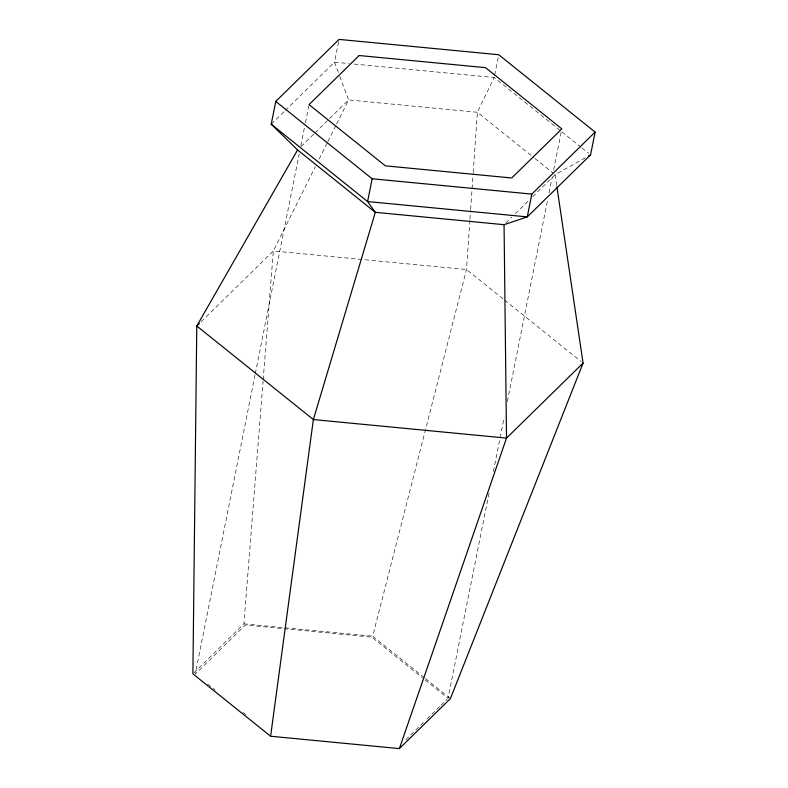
<?xml version="1.0" encoding="UTF-8"?>
<svg xmlns="http://www.w3.org/2000/svg" width="788" height="788" viewBox="0 0 788 788"><rect width="100%" height="100%" fill="white"/><g stroke="black" fill="none" stroke-linecap="round" stroke-linejoin="round"><path stroke-width="0.59" stroke-dasharray="3.94 2.96" d="M469.894 220.384L466.486 269.516L372.694 636.202L424.505 677.788M469.973 219.153L470.574 210.554M470.653 209.332L473.125 173.705M473.214 172.483L477.38 112.29L494.184 77.51L560.977 131.123M193.749 673.011L243.925 623.84L263.084 380.978M263.182 379.757L273.337 250.968L315.338 166.692M255.056 374.871L195.266 674.085L245.363 624.992L371.749 637.128L422.289 677.69M255.292 373.66L299.174 154.084M300.858 145.632L304.473 127.538M305.439 122.711L308.817 105.819M338.584 41.794L334.516 62.183L338.791 73.619M494.657 75.116L498.489 55.928M489.023 493.249L448.037 698.355L423.245 678.458M493.367 471.539L504.212 417.246M507.344 401.555L547.847 198.862M549.049 192.833L552.191 177.152M553.639 169.912L561.105 132.512M319.16 159.028L327.345 142.618M327.887 141.515L336.072 125.105M336.614 124.011L348.611 99.928L339.214 74.761M271.22 124.199L284.409 111.275M285.286 110.418L334.516 62.183L349.143 63.582M301.036 146.558L314.008 133.842M314.875 132.995L348.611 99.928L477.38 112.29L533.998 157.728M201.127 321.731L273.337 250.968L466.486 269.516L503.759 299.43M505.798 222.994L511.855 217.064M515.313 213.666L529.152 200.103M532.609 196.714L555.107 174.67L586.262 157.265M405.85 739.696L423.432 722.468M426.948 719.03L440.128 706.107M441.014 705.25L447.16 699.222M354.019 64.055L494.184 77.51M243.925 623.84L372.694 636.202M561.933 131.892L581.022 147.208M581.968 147.967L588.656 153.335M534.953 158.506L553.186 173.133M504.714 300.198L581.16 361.554M425.471 678.557L450.421 698.582M207.668 684.033L215.291 690.16M242.95 712.352L247.718 716.174M555.107 174.67L556.732 185.613"/><path stroke-width="1.18" d="M556.909 186.835L583.071 363.091L450.421 698.582L399.378 748.6L270.609 736.238L313.368 419.561L375.305 212.327L367.602 201.551L271.22 124.199L275.78 101.416L339.067 39.4L498.735 54.736L595.107 132.088L590.557 154.862L527.27 216.887L504.064 224.688L375.305 212.327L297.578 149.947L271.22 124.199M275.78 101.416L372.153 178.768L367.602 201.551L527.27 216.887L531.821 194.104L595.107 132.088M399.378 748.6L506.517 438.108L504.064 224.688M297.578 149.947L196.783 325.996L192.893 673.858L270.609 736.238M199.394 323.435L196.783 325.996L313.368 419.561L506.517 438.108L583.071 363.091M588.409 156.063L590.557 154.862M372.153 178.768L531.821 194.104M359.151 55.524L309.054 104.617L385.352 165.844L511.737 177.98L561.834 128.887L485.536 67.66L359.151 55.524"/></g></svg>
